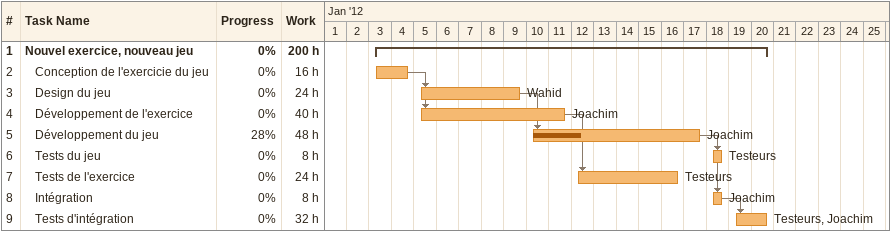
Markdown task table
| ID | Level | Task | Start | Finish | Predecessors | Resources | % complete | Work (h) |
|---|---|---|---|---|---|---|---|---|
| 1 | 1 | **Nouvel exercice, nouveau jeu** | 2012-01-03 | 2012-01-20 |  |  | 0 | 200 |
| 2 | 2 | Conception de l'exercicie du jeu | 2012-01-03 | 2012-01-04 |  |  | 0 | 16 |
| 3 | 2 | Design du jeu | 2012-01-05 | 2012-01-09 | 2 | Wahid | 0 | 24 |
| 4 | 2 | Développement de l'exercice | 2012-01-05 | 2012-01-11 | 2 | Joachim | 0 | 40 |
| 5 | 2 | Développement du jeu | 2012-01-10 | 2012-01-17 | 3 | Joachim | 28 | 48 |
| 6 | 2 | Tests du jeu | 2012-01-18 | 2012-01-18 | 5 | Testeurs | 0 | 8 |
| 7 | 2 | Tests de l'exercice | 2012-01-12 | 2012-01-16 | 4 | Testeurs | 0 | 24 |
| 8 | 2 | Intégration | 2012-01-18 | 2012-01-18 | 5 | Joachim | 0 | 8 |
| 9 | 2 | Tests d'intégration | 2012-01-19 | 2012-01-20 | 8 | Testeurs, Joachim | 0 | 32 |
